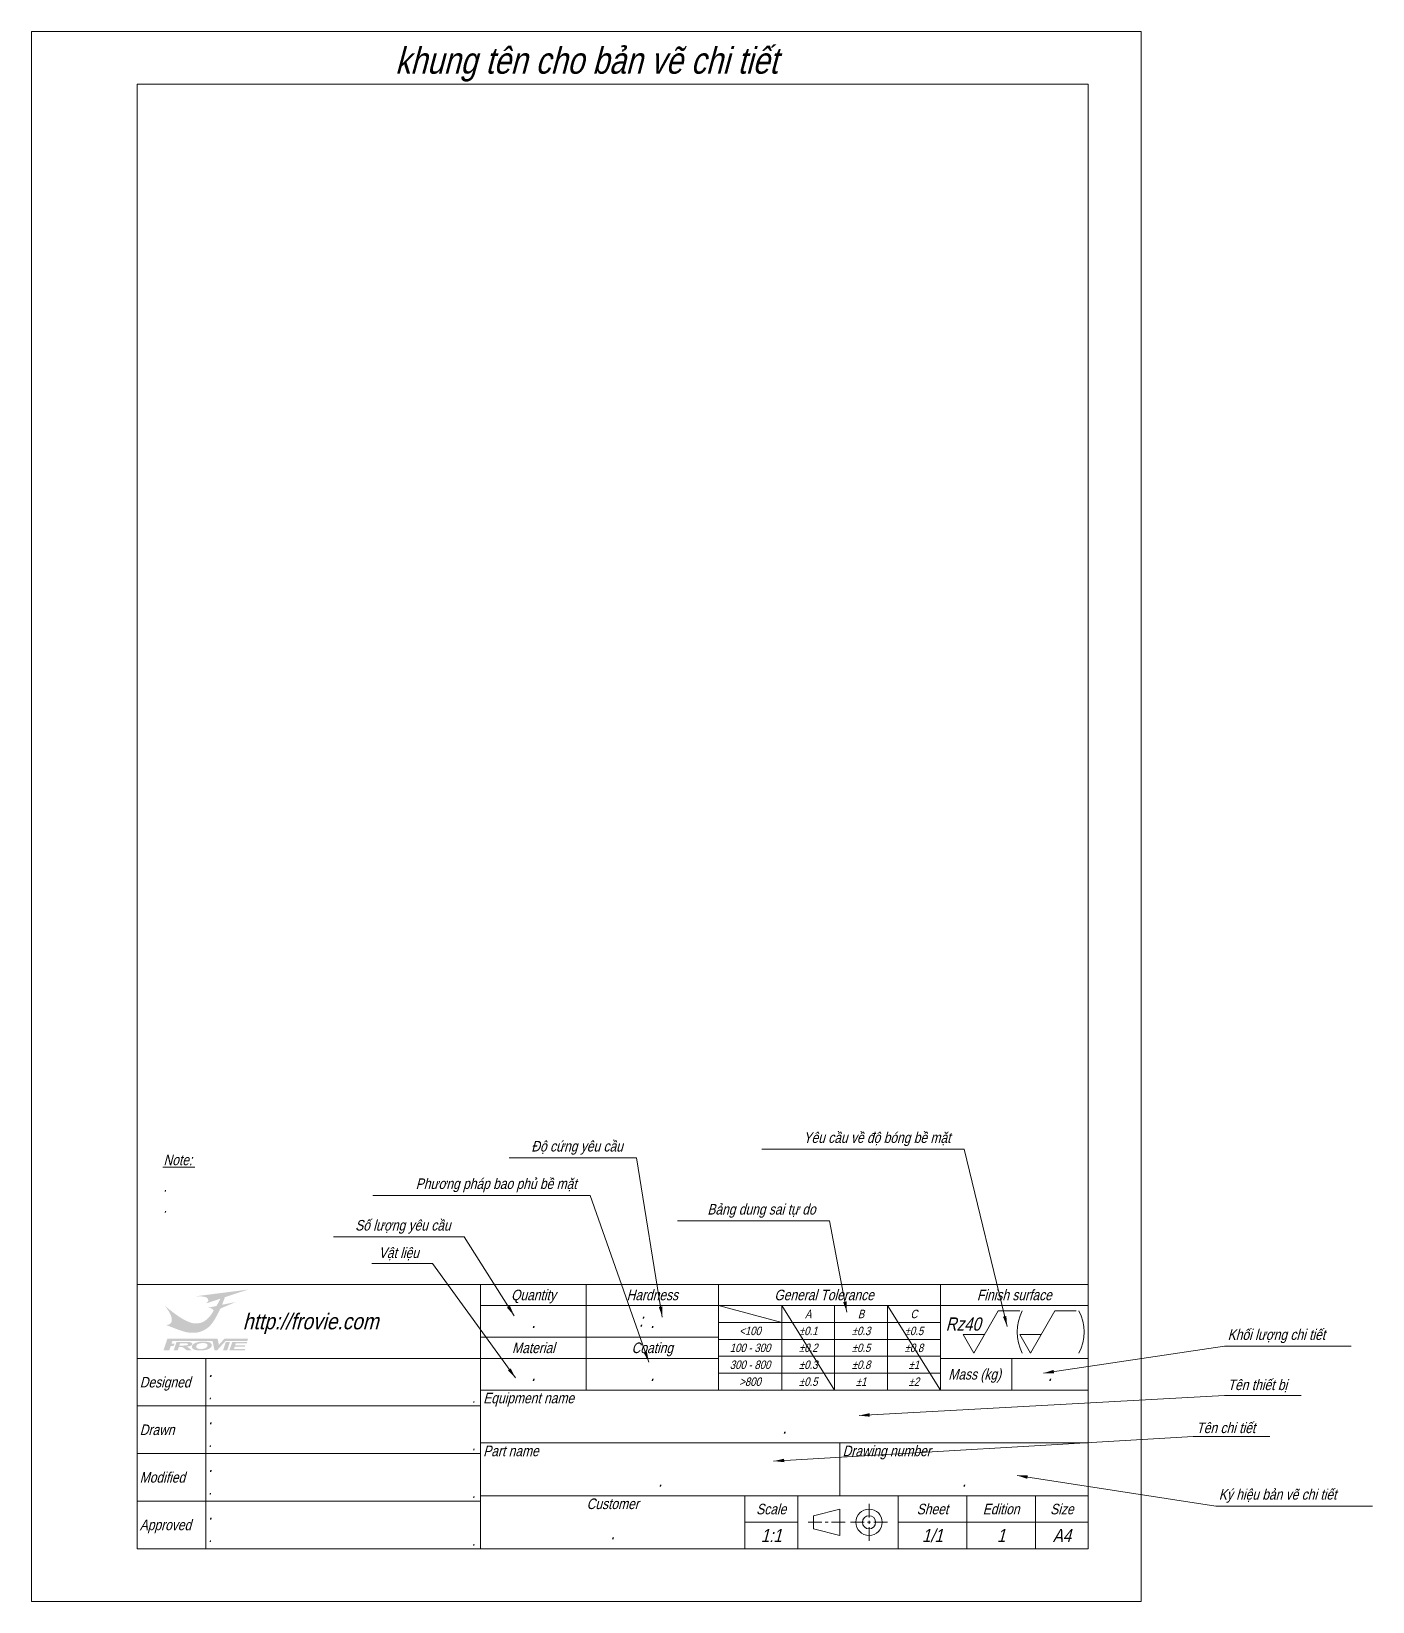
# Model space of a CAD drawing. Header units: millimetres. Extents: x -46 to 1451, y 30 to 2900.
# Drawn here: x 463.8 to 717.6, y 51.2 to 348.2 of the extents above; entities that cross this region are included whole.
import ezdxf
from ezdxf.enums import TextEntityAlignment as Align

# ---------------------------------------------------------------- set-up
doc = ezdxf.new("R2010")
doc.units = ezdxf.units.MM
doc.header["$LTSCALE"] = 0.5
doc.layers.get('0').update_dxf_attribs({"color": 9, "lineweight": 15})
doc.layers.get('Defpoints').update_dxf_attribs({"color": 9, "lineweight": 15})
for name, color, linetype, lineweight in [('Detaildimentions', 5, 'Continuous', 15), ('Namebox', 9, 'Continuous', 20), ('Notes', 4, 'Continuous', 20)]:
    doc.layers.add(name, color=color, linetype=linetype, lineweight=lineweight)
doc.styles.add('Capital', font='vnfonth.shx', dxfattribs={"width": 0.9, "oblique": 15})
doc.styles.add('Longhand', font='vnfont.shx', dxfattribs={"width": 0.85, "oblique": 15})
doc.dimstyles.new('1-1', dxfattribs={"dimtxt": 2, "dimasz": 2, "dimexe": 1.5, "dimexo": 1, "dimgap": 0.6, "dimtad": 1, "dimdec": 3, "dimdsep": 46, "dimtxsty": 'Longhand', "dimcen": 0, "dimclrd": 256, "dimclre": 256, "dimclrt": 10, "dimadec": 3, "dimazin": 2, "dimtm": 1e-09, "dimtfac": 0.6, "dimtdec": 3, "dimtmove": 0, "dimatfit": 3, "dimfxl": 1, "dimlwd": -1, "dimlwe": -1, "dimarcsym": 0})

# ---------------------------------------------------------------- blocks, each defined once
blk = doc.blocks.new('A$C22B54562')
at = {"linetype": 'Continuous', "lineweight": 0, "true_color": 0x0000fe}
h = blk.add_hatch(color=5, dxfattribs=at)
edge = h.paths.add_edge_path()
edge.add_spline(control_points=[(138.5, 108), (139.6, 110.7), (141, 114.5), (142.9, 119.5), (142.9, 119.5), (142.9, 119.5), (145.2, 126), (145.2, 126), (145.2, 126), (145.2, 126), (200, 144), (200, 144), (200, 144), (200, 144), (78.3, 128.4), (78.3, 128.4), (78.3, 128.4), (78.3, 128.4), (84.4, 128.1), (84.4, 128.1), (84.4, 128.1), (89.1, 127.8), (92.8, 127.5), (95.6, 127), (95.6, 127), (101, 126.3), (104.3, 124.2), (105.5, 120.6), (105.5, 120.6), (106.4, 118.1), (105.6, 115.7), (103, 113.3), (103, 113.3), (102.2, 112.6), (101.3, 112), (100.3, 111.3), (100.3, 111.3), (100.3, 111.3), (99, 110.7), (99, 110.7), (99, 110.7), (99, 110.7), (134.8, 122.5), (134.8, 122.5), (134.8, 122.5), (134.8, 122.5), (125.3, 105.2), (125.3, 105.2), (125.3, 105.2), (125.3, 105.2), (105.3, 100.9), (105.3, 100.9), (105.3, 100.9), (109.9, 100.8), (113.5, 99.7), (116.1, 97.5), (116.1, 97.5), (117.5, 96.4), (118.3, 95.4), (118.6, 94.3), (118.6, 94.3), (114.9, 86.9), (109.9, 80.5), (103.9, 75), (103.9, 75), (100.9, 72.2), (98.2, 70.2), (96, 68.9), (96, 68.9), (93.4, 67.2), (90, 65.9), (85.9, 64.9), (85.9, 64.9), (77.5, 62.9), (69.5, 63.5), (61.7, 66.7), (61.7, 66.7), (53.9, 69.9), (46.3, 73.8), (38.8, 78.5), (38.8, 78.5), (38.8, 78.5), (30, 84.6), (30, 84.6), (30, 84.6), (16.3, 94.7), (6.5, 102.6), (0.7, 108.2), (0.7, 108.2), (4.1, 104.7), (7.5, 100.4), (10.8, 95.1), (10.8, 95.1), (13.1, 91.5), (14.8, 88.6), (15.8, 86.4), (15.8, 86.4), (17.3, 83.1), (18.2, 80.7), (18.6, 79.4), (18.6, 79.4), (19.9, 75), (19.9, 71.1), (18.9, 67.6), (18.9, 67.6), (17.8, 64.1), (15.2, 61.9), (11, 60.9), (11, 60.9), (9.7, 60.6), (8.3, 60.5), (6.9, 60.5), (6.9, 60.5), (6.9, 60.5), (5, 60.6), (5, 60.6), (5, 60.6), (5, 60.6), (29.6, 51.1), (29.6, 51.1), (29.6, 51.1), (36.9, 48.3), (43.4, 46.1), (49.2, 44.5), (49.2, 44.5), (53.7, 43.3), (57.7, 42.5), (61.4, 42.2), (61.4, 42.2), (64, 41.9), (67.4, 41.7), (71.4, 41.7), (71.4, 41.7), (77.3, 41.7), (83.6, 42.9), (90.3, 45.5), (90.3, 45.5), (95.5, 47.5), (100.3, 50.2), (104.6, 53.6), (104.6, 53.6), (107.9, 55.9), (111.3, 59.6), (115, 64.5), (115, 64.5), (117.3, 67.6), (119.5, 70.7), (121.5, 74.1), (121.5, 74.1), (123.1, 76.6), (127.4, 84.9), (134.4, 99), (134.4, 99), (134.4, 99), (171.1, 114.7), (171.1, 114.7), (171.1, 114.7), (171.1, 114.7), (138.5, 108), (138.5, 108)], knot_values=[0, 0, 0, 0, 0.025, 0.025, 0.025, 0.025, 0.05, 0.05, 0.05, 0.05, 0.075, 0.075, 0.075, 0.075, 0.1, 0.1, 0.1, 0.1, 0.125, 0.125, 0.125, 0.125, 0.15, 0.15, 0.15, 0.15, 0.175, 0.175, 0.175, 0.175, 0.2, 0.2, 0.2, 0.2, 0.225, 0.225, 0.225, 0.225, 0.25, 0.25, 0.25, 0.25, 0.275, 0.275, 0.275, 0.275, 0.3, 0.3, 0.3, 0.3, 0.325, 0.325, 0.325, 0.325, 0.35, 0.35, 0.35, 0.35, 0.375, 0.375, 0.375, 0.375, 0.4, 0.4, 0.4, 0.4, 0.425, 0.425, 0.425, 0.425, 0.45, 0.45, 0.45, 0.45, 0.475, 0.475, 0.475, 0.475, 0.5, 0.5, 0.5, 0.5, 0.525, 0.525, 0.525, 0.525, 0.55, 0.55, 0.55, 0.55, 0.575, 0.575, 0.575, 0.575, 0.6, 0.6, 0.6, 0.6, 0.625, 0.625, 0.625, 0.625, 0.65, 0.65, 0.65, 0.65, 0.675, 0.675, 0.675, 0.675, 0.7, 0.7, 0.7, 0.7, 0.725, 0.725, 0.725, 0.725, 0.75, 0.75, 0.75, 0.75, 0.775, 0.775, 0.775, 0.775, 0.8, 0.8, 0.8, 0.8, 0.825, 0.825, 0.825, 0.825, 0.85, 0.85, 0.85, 0.85, 0.875, 0.875, 0.875, 0.875, 0.9, 0.9, 0.9, 0.9, 0.925, 0.925, 0.925, 0.925, 0.95, 0.95, 0.95, 0.95, 0.975, 0.975, 0.975, 0.975, 1, 1, 1, 1], degree=3, periodic=0)
at = {"linetype": 'Continuous', "lineweight": 0, "true_color": 0xfe0000}
h = blk.add_hatch(color=1, dxfattribs=at)
edge = h.paths.add_edge_path()
edge.add_spline(control_points=[(138.7, 115.8), (138.7, 115.8), (143.5, 128), (143.5, 128), (143.5, 128), (143.5, 128), (173, 137.7), (173, 137.7), (173, 137.7), (173, 137.7), (99.9, 128.4), (99.9, 128.4), (99.9, 128.4), (104.6, 126.7), (107.3, 124.2), (108.1, 120.9), (108.1, 120.9), (108.5, 119.2), (108.3, 117.5), (107.7, 116), (107.7, 116), (128.5, 122.9), (139, 126.4), (139, 126.5), (139, 126.5), (134.8, 117.7), (129.7, 108.1), (123.8, 97.8), (123.8, 97.8), (117.8, 87.5), (113.3, 80.5), (110.2, 76.9), (110.2, 76.9), (106.3, 72.1), (101.4, 68.3), (95.7, 65.4), (95.7, 65.4), (88, 61.4), (79.9, 59.8), (71.3, 60.5), (71.3, 60.5), (63.3, 61.2), (52, 66), (37.5, 74.8), (37.5, 74.8), (33.1, 77.6), (28.5, 80.5), (23.8, 83.8), (23.8, 83.8), (23.8, 83.8), (18.3, 87.8), (18.3, 87.8), (18.3, 87.8), (18.3, 87.8), (20.8, 81.8), (20.8, 81.8), (20.8, 81.8), (22.4, 77.3), (23.2, 73.6), (23.1, 70.6), (23.1, 70.6), (23, 68.1), (22.1, 65.4), (20.2, 62.8), (20.2, 62.8), (19.3, 61.5), (18.4, 60.5), (17.5, 59.8), (17.5, 59.8), (17.5, 59.8), (19.9, 58.7), (19.9, 58.7), (19.9, 58.7), (22.7, 57.5), (27.1, 55.7), (33, 53.5), (33, 53.5), (38, 51.6), (41.5, 50.3), (43.2, 49.7), (43.2, 49.7), (46.6, 48.4), (49.8, 47.5), (52.9, 46.8), (52.9, 46.8), (60, 45.1), (66.6, 44.4), (72.7, 44.6), (72.7, 44.6), (85.6, 45.2), (96.8, 50.1), (106.3, 59.3), (106.3, 59.3), (112.8, 65.7), (119.4, 75.3), (126.1, 88.4), (126.1, 88.4), (130.5, 96.9), (134.7, 106), (138.7, 115.8)], knot_values=[0, 0, 0, 0, 0.04, 0.04, 0.04, 0.04, 0.08, 0.08, 0.08, 0.08, 0.12, 0.12, 0.12, 0.12, 0.16, 0.16, 0.16, 0.16, 0.2, 0.2, 0.2, 0.2, 0.24, 0.24, 0.24, 0.24, 0.28, 0.28, 0.28, 0.28, 0.32, 0.32, 0.32, 0.32, 0.36, 0.36, 0.36, 0.36, 0.4, 0.4, 0.4, 0.4, 0.44, 0.44, 0.44, 0.44, 0.48, 0.48, 0.48, 0.48, 0.52, 0.52, 0.52, 0.52, 0.56, 0.56, 0.56, 0.56, 0.6, 0.6, 0.6, 0.6, 0.64, 0.64, 0.64, 0.64, 0.68, 0.68, 0.68, 0.68, 0.72, 0.72, 0.72, 0.72, 0.76, 0.76, 0.76, 0.76, 0.8, 0.8, 0.8, 0.8, 0.84, 0.84, 0.84, 0.84, 0.88, 0.88, 0.88, 0.88, 0.92, 0.92, 0.92, 0.92, 0.96, 0.96, 0.96, 0.96, 1, 1, 1, 1], degree=3, periodic=0)
edge = h.paths.add_edge_path(flags=17)
edge.add_spline(control_points=[(120, 96.3), (120, 96.3), (123.8, 102.9), (123.8, 102.9), (123.8, 102.9), (123.8, 102.9), (113.9, 100.9), (113.9, 100.9), (113.9, 100.9), (116.2, 100.3), (117.9, 99.4), (119, 98.1), (119, 98.1), (119.5, 97.5), (119.9, 96.9), (120, 96.3)], knot_values=[0, 0, 0, 0, 0.25, 0.25, 0.25, 0.25, 0.5, 0.5, 0.5, 0.5, 0.75, 0.75, 0.75, 0.75, 1, 1, 1, 1], degree=3, periodic=0)
edge = h.paths.add_edge_path(flags=17)
edge.add_spline(control_points=[(137.4, 105.8), (137.4, 105.8), (152.1, 108.9), (152.1, 108.9), (152.1, 108.9), (152.1, 108.9), (135.7, 101.9), (135.7, 101.9), (135.7, 101.9), (135.7, 101.9), (137.4, 105.8), (137.4, 105.8)], knot_values=[0, 0, 0, 0, 0.333333, 0.333333, 0.333333, 0.333333, 0.666667, 0.666667, 0.666667, 0.666667, 1, 1, 1, 1], degree=3, periodic=0)
at = {"linetype": 'Continuous', "lineweight": 0, "true_color": 0x0000fe}
h = blk.add_hatch(color=5, dxfattribs=at)
edge = h.paths.add_edge_path()
edge.add_spline(control_points=[(198.1, 22.5), (198.1, 22.5), (199.9, 27.8), (199.9, 27.8), (199.9, 27.8), (199.9, 27.8), (144.1, 27.8), (144.1, 27.8), (144.1, 27.8), (144.1, 27.8), (131, 13.4), (131, 13.4), (131, 13.4), (131, 13.4), (127.9, 27.8), (127.9, 27.8), (127.9, 27.8), (127.9, 27.8), (9.2, 27.8), (9.2, 27.8), (9.2, 27.8), (9.2, 27.8), (0, 0), (0, 0), (0, 0), (0, 0), (13.5, 0), (13.5, 0), (13.5, 0), (13.5, 0), (16.9, 10.3), (16.9, 10.3), (16.9, 10.3), (16.9, 10.3), (23.9, 10.3), (23.9, 10.3), (23.9, 10.3), (23.9, 10.3), (25.9, 16), (25.9, 16), (25.9, 16), (25.9, 16), (18.9, 16), (18.9, 16), (18.9, 16), (18.9, 16), (21, 22.4), (21, 22.4), (21, 22.4), (21, 22.4), (116.1, 22.3), (116.1, 22.3), (116.1, 22.3), (116.1, 22.3), (120.8, 0), (120.8, 0), (120.8, 0), (120.8, 0), (126.5, 0), (126.5, 0), (126.5, 0), (126.5, 0), (146.8, 22.4), (146.8, 22.4), (146.8, 22.4), (146.8, 22.4), (198.1, 22.5), (198.1, 22.5)], knot_values=[0, 0, 0, 0, 0.058824, 0.058824, 0.058824, 0.058824, 0.117647, 0.117647, 0.117647, 0.117647, 0.176471, 0.176471, 0.176471, 0.176471, 0.235294, 0.235294, 0.235294, 0.235294, 0.294118, 0.294118, 0.294118, 0.294118, 0.352941, 0.352941, 0.352941, 0.352941, 0.411765, 0.411765, 0.411765, 0.411765, 0.470588, 0.470588, 0.470588, 0.470588, 0.529412, 0.529412, 0.529412, 0.529412, 0.588235, 0.588235, 0.588235, 0.588235, 0.647059, 0.647059, 0.647059, 0.647059, 0.705882, 0.705882, 0.705882, 0.705882, 0.764706, 0.764706, 0.764706, 0.764706, 0.823529, 0.823529, 0.823529, 0.823529, 0.882353, 0.882353, 0.882353, 0.882353, 0.941176, 0.941176, 0.941176, 0.941176, 1, 1, 1, 1], degree=3, periodic=0)
at = {"linetype": 'Continuous', "lineweight": 0, "true_color": 0xfe0000}
h = blk.add_hatch(color=1, dxfattribs=at)
edge = h.paths.add_edge_path()
edge.add_spline(control_points=[(23.9, 0), (23.9, 0), (30.8, 20.3), (30.8, 20.3), (30.8, 20.3), (30.8, 20.3), (51.1, 20.3), (51.1, 20.3), (51.1, 20.3), (56.2, 20.3), (59.9, 20.2), (62, 19.8), (62, 19.8), (64.2, 19.4), (65.9, 18.8), (67, 17.9), (67, 17.9), (68, 16.9), (68.4, 15.8), (68, 14.6), (68, 14.6), (67.5, 13.1), (66, 11.9), (63.5, 10.9), (63.5, 10.9), (61.1, 9.9), (57.7, 9.2), (53.4, 9), (53.4, 9), (55.3, 8.5), (56.9, 7.9), (58, 7.3), (58, 7.3), (59.2, 6.7), (60.6, 5.6), (62.4, 4), (62.4, 4), (62.4, 4), (66.9, 0), (66.9, 0), (66.9, 0), (66.9, 0), (55.4, 0), (55.4, 0), (55.4, 0), (55.4, 0), (49.9, 4.4), (49.9, 4.4), (49.9, 4.4), (47.9, 6), (46.6, 7), (45.8, 7.4), (45.8, 7.4), (45, 7.8), (44.1, 8.1), (43.2, 8.3), (43.2, 8.3), (42.2, 8.4), (40.6, 8.5), (38.4, 8.5), (38.4, 8.5), (38.4, 8.5), (36.4, 8.5), (36.4, 8.5), (36.4, 8.5), (36.4, 8.5), (33.6, 0), (33.6, 0), (33.6, 0), (33.6, 0), (23.9, 0), (23.9, 0)], knot_values=[0, 0, 0, 0, 0.055556, 0.055556, 0.055556, 0.055556, 0.111111, 0.111111, 0.111111, 0.111111, 0.166667, 0.166667, 0.166667, 0.166667, 0.222222, 0.222222, 0.222222, 0.222222, 0.277778, 0.277778, 0.277778, 0.277778, 0.333333, 0.333333, 0.333333, 0.333333, 0.388889, 0.388889, 0.388889, 0.388889, 0.444444, 0.444444, 0.444444, 0.444444, 0.5, 0.5, 0.5, 0.5, 0.555556, 0.555556, 0.555556, 0.555556, 0.611111, 0.611111, 0.611111, 0.611111, 0.666667, 0.666667, 0.666667, 0.666667, 0.722222, 0.722222, 0.722222, 0.722222, 0.777778, 0.777778, 0.777778, 0.777778, 0.833333, 0.833333, 0.833333, 0.833333, 0.888889, 0.888889, 0.888889, 0.888889, 0.944444, 0.944444, 0.944444, 0.944444, 1, 1, 1, 1], degree=3, periodic=0)
edge = h.paths.add_edge_path(flags=16)
edge.add_spline(control_points=[(37.5, 11.7), (37.5, 11.7), (44.7, 11.7), (44.7, 11.7), (44.7, 11.7), (49.3, 11.7), (52.2, 11.8), (53.4, 12), (53.4, 12), (54.6, 12.2), (55.6, 12.4), (56.4, 12.9), (56.4, 12.9), (57.2, 13.3), (57.7, 13.8), (57.9, 14.4), (57.9, 14.4), (58.2, 15.1), (57.9, 15.6), (57.2, 16), (57.2, 16), (56.5, 16.5), (55.4, 16.7), (53.8, 16.8), (53.8, 16.8), (53.1, 16.9), (50.7, 16.9), (46.8, 16.9), (46.8, 16.9), (46.8, 16.9), (39.3, 16.9), (39.3, 16.9), (39.3, 16.9), (39.3, 16.9), (37.5, 11.7), (37.5, 11.7)], knot_values=[0, 0, 0, 0, 0.111111, 0.111111, 0.111111, 0.111111, 0.222222, 0.222222, 0.222222, 0.222222, 0.333333, 0.333333, 0.333333, 0.333333, 0.444444, 0.444444, 0.444444, 0.444444, 0.555556, 0.555556, 0.555556, 0.555556, 0.666667, 0.666667, 0.666667, 0.666667, 0.777778, 0.777778, 0.777778, 0.777778, 0.888889, 0.888889, 0.888889, 0.888889, 1, 1, 1, 1], degree=3, periodic=0)
edge = h.paths.add_edge_path()
edge.add_spline(control_points=[(67.5, 10.4), (68.2, 12.5), (69.5, 14.2), (71.4, 15.6), (71.4, 15.6), (72.9, 16.7), (74.7, 17.6), (76.8, 18.4), (76.8, 18.4), (79, 19.2), (81.2, 19.8), (83.6, 20.2), (83.6, 20.2), (86.8, 20.8), (90.3, 21), (94.2, 21), (94.2, 21), (101.3, 21), (106.6, 20.1), (110.2, 18.3), (110.2, 18.3), (113.8, 16.4), (115, 13.8), (113.9, 10.5), (113.9, 10.5), (112.8, 7.2), (109.9, 4.6), (105, 2.8), (105, 2.8), (100.2, 0.9), (94.3, 0), (87.3, 0), (87.3, 0), (80.2, 0), (74.8, 0.9), (71.2, 2.8), (71.2, 2.8), (67.6, 4.6), (66.4, 7.2), (67.5, 10.4)], knot_values=[0, 0, 0, 0, 0.1, 0.1, 0.1, 0.1, 0.2, 0.2, 0.2, 0.2, 0.3, 0.3, 0.3, 0.3, 0.4, 0.4, 0.4, 0.4, 0.5, 0.5, 0.5, 0.5, 0.6, 0.6, 0.6, 0.6, 0.7, 0.7, 0.7, 0.7, 0.8, 0.8, 0.8, 0.8, 0.9, 0.9, 0.9, 0.9, 1, 1, 1, 1], degree=3, periodic=0)
edge = h.paths.add_edge_path(flags=16)
edge.add_spline(control_points=[(77.5, 10.5), (76.7, 8.2), (77.4, 6.5), (79.5, 5.3), (79.5, 5.3), (81.6, 4.1), (84.6, 3.5), (88.4, 3.5), (88.4, 3.5), (92.3, 3.5), (95.6, 4.1), (98.5, 5.3), (98.5, 5.3), (101.3, 6.5), (103.2, 8.2), (104, 10.6), (104, 10.6), (104.8, 12.9), (104.1, 14.7), (102.1, 15.8), (102.1, 15.8), (100.1, 17), (97.1, 17.5), (93.1, 17.5), (93.1, 17.5), (89.1, 17.5), (85.7, 16.9), (82.9, 15.8), (82.9, 15.8), (80.1, 14.6), (78.3, 12.9), (77.5, 10.5)], knot_values=[0, 0, 0, 0, 0.125, 0.125, 0.125, 0.125, 0.25, 0.25, 0.25, 0.25, 0.375, 0.375, 0.375, 0.375, 0.5, 0.5, 0.5, 0.5, 0.625, 0.625, 0.625, 0.625, 0.75, 0.75, 0.75, 0.75, 0.875, 0.875, 0.875, 0.875, 1, 1, 1, 1], degree=3, periodic=0)
edge = h.paths.add_edge_path()
edge.add_spline(control_points=[(140.7, 0), (140.7, 0), (147.6, 20.4), (147.6, 20.4), (147.6, 20.4), (147.6, 20.4), (157.2, 20.4), (157.2, 20.4), (157.2, 20.4), (157.2, 20.4), (150.4, 0), (150.4, 0), (150.4, 0), (150.4, 0), (140.7, 0), (140.7, 0)], knot_values=[0, 0, 0, 0, 0.25, 0.25, 0.25, 0.25, 0.5, 0.5, 0.5, 0.5, 0.75, 0.75, 0.75, 0.75, 1, 1, 1, 1], degree=3, periodic=0)
edge = h.paths.add_edge_path()
edge.add_spline(control_points=[(155.8, 0), (155.8, 0), (162.7, 20.3), (162.7, 20.3), (162.7, 20.3), (162.7, 20.3), (198.1, 20.3), (198.1, 20.3), (198.1, 20.3), (198.1, 20.3), (197, 16.9), (197, 16.9), (197, 16.9), (197, 16.9), (171.2, 16.9), (171.2, 16.9), (171.2, 16.9), (171.2, 16.9), (169.7, 12.4), (169.7, 12.4), (169.7, 12.4), (169.7, 12.4), (193.7, 12.4), (193.7, 12.4), (193.7, 12.4), (193.7, 12.4), (192.5, 9), (192.5, 9), (192.5, 9), (192.5, 9), (168.5, 9), (168.5, 9), (168.5, 9), (168.5, 9), (166.6, 3.4), (166.6, 3.4), (166.6, 3.4), (166.6, 3.4), (193.4, 3.4), (193.4, 3.4), (193.4, 3.4), (193.4, 3.4), (192.2, 0), (192.2, 0), (192.2, 0), (192.2, 0), (155.8, 0), (155.8, 0)], knot_values=[0, 0, 0, 0, 0.083333, 0.083333, 0.083333, 0.083333, 0.166667, 0.166667, 0.166667, 0.166667, 0.25, 0.25, 0.25, 0.25, 0.333333, 0.333333, 0.333333, 0.333333, 0.416667, 0.416667, 0.416667, 0.416667, 0.5, 0.5, 0.5, 0.5, 0.583333, 0.583333, 0.583333, 0.583333, 0.666667, 0.666667, 0.666667, 0.666667, 0.75, 0.75, 0.75, 0.75, 0.833333, 0.833333, 0.833333, 0.833333, 0.916667, 0.916667, 0.916667, 0.916667, 1, 1, 1, 1], degree=3, periodic=0)

msp = doc.modelspace()

# ---------------------------------------------------------------- linework, layer by layer
at = {"color": 7, "ltscale": 5}
msp.add_lwpolyline([(483.7815, 61.2231), (663.7815, 61.2231), (663.7815, 338.2231), (483.7815, 338.2231)], close=True, dxfattribs=at)
at = {"layer": 'Defpoints', "ltscale": 0.5}
msp.add_lwpolyline([(673.7815, 51.2231), (673.7815, 348.2231), (463.7815, 348.2231), (463.7815, 51.2231)], close=True, dxfattribs=at)
at = {"layer": 'Namebox', "color": 7}
for p, q in [((548.7815, 61.2231), (548.7815, 111.2231)), ((568.7815, 91.2231), (568.7815, 111.2231)), ((593.7815, 91.2231), (593.7815, 111.2231)), ((635.7815, 91.2231), (635.7815, 111.2231)), ((548.7815, 101.2231), (593.7815, 101.2231)), ((483.7815, 97.2231), (548.7815, 97.2231)), ((635.7815, 97.2231), (663.7815, 97.2231)), ((663.7815, 91.2231), (548.7815, 91.2231)), ((663.7815, 71.2231), (548.7815, 71.2231)), ((598.7815, 71.2231), (598.7815, 61.2231)), ((608.7815, 71.2231), (608.7815, 61.2231)), ((627.7815, 71.2231), (627.7815, 61.2231)), ((640.7815, 71.2231), (640.7815, 61.2231)), ((653.7815, 71.2231), (653.7815, 61.2231))]:
    msp.add_line(p, q, dxfattribs=at)
at = {"layer": 'Namebox', "color": 5}
for p, q in [((548.7815, 107.2231), (663.7815, 107.2231)), ((593.7815, 107.2231), (605.7815, 104.0231)), ((605.7815, 91.2231), (605.7815, 107.2231)), ((605.7815, 107.2231), (615.7815, 91.2231)), ((615.7815, 91.2231), (615.7815, 107.2231)), ((625.7815, 91.2231), (625.7815, 107.2231)), ((625.7815, 107.2231), (635.7815, 91.2231)), ((593.7815, 104.0231), (635.7815, 104.0231)), ((593.7815, 100.8231), (635.7815, 100.8231)), ((496.7815, 97.2231), (496.7815, 61.2231)), ((548.7815, 97.2231), (593.7815, 97.2231)), ((593.7815, 97.6231), (635.7815, 97.6231)), ((649.2815, 91.2231), (649.2815, 97.2231)), ((593.7815, 94.4231), (635.7815, 94.4231)), ((483.7815, 88.2231), (548.7815, 88.2231)), ((663.7815, 81.2231), (548.7815, 81.2231)), ((616.7815, 71.2231), (616.7815, 81.2231)), ((483.7815, 79.2231), (548.7815, 79.2231)), ((483.7815, 70.2231), (548.7815, 70.2231)), ((598.7815, 66.2231), (608.7815, 66.2231)), ((627.7815, 66.2231), (663.7815, 66.2231))]:
    msp.add_line(p, q, dxfattribs=at)
at = {"layer": 'Namebox'}
for p, q in [((611.7815, 67.4731), (616.7815, 68.7231)), ((616.7815, 63.7231), (616.7815, 68.7231)), ((611.7815, 64.9731), (611.7815, 67.4731)), ((611.7815, 64.9731), (616.7815, 63.7231))]:
    msp.add_line(p, q, dxfattribs=at)
at = {"layer": 'Namebox', "color": 1}
for p, q in [((622.2815, 67.1231), (622.2815, 69.7231)), ((610.7815, 66.2231), (613.3815, 66.2231)), ((613.9815, 66.2231), (614.5815, 66.2231)), ((615.1815, 66.2231), (617.7815, 66.2231)), ((618.7815, 66.2231), (621.3815, 66.2231)), ((621.9815, 66.2231), (622.5815, 66.2231)), ((622.2815, 65.9231), (622.2815, 66.5231)), ((623.1815, 66.2231), (625.7815, 66.2231)), ((622.2815, 62.7231), (622.2815, 65.3231))]:
    msp.add_line(p, q, dxfattribs=at)
at = {"layer": 'Namebox', "color": 7, "ltscale": 0.5}
msp.add_lwpolyline([(483.7815, 111.2231), (663.7815, 111.2231), (663.7815, 61.2231), (483.7815, 61.2231)], close=True, dxfattribs=at)
at = {"layer": 'Namebox', "color": 10, "ltscale": 10}
for points in [[(650.7901, 106.2231), (646.7486, 106.2231), (642.1298, 98.2231), (640.1091, 101.7231), (644.1505, 101.7231)], [(661.4858, 106.2231), (657.4443, 106.2231), (652.8255, 98.2231), (650.8048, 101.7231), (654.8462, 101.7231)]]:
    msp.add_lwpolyline(points, dxfattribs=at)
at = {"layer": 'Namebox'}
for radius in [2.5, 1.25]:
    msp.add_circle((622.2815, 66.2231), radius, dxfattribs=at)
at = {"layer": 'Namebox', "color": 10, "ltscale": 10}
for centre, start, end in [((658.7901, 102.2231), 151.927513, 208.072487), ((654.4858, 102.2231), 331.927513, 28.072487)]:
    msp.add_arc(centre, 8.5, start, end, dxfattribs=at)

# ---------------------------------------------------------------- block references
at = {"layer": 'Namebox', "linetype": 'Continuous', "lineweight": 0, "xscale": 0.07999999999998408, "yscale": 0.07999999999998408, "zscale": 0.07999999999998408}
msp.add_blockref('A$C22B54562', (488.7815, 98.7231), dxfattribs=at)

# ---------------------------------------------------------------- texts
at = {"layer": 'Detaildimentions', "color": 10, "ltscale": 0.5, "char_height": 2, "style": 'Longhand'}
for s, insert, attachment_point in [('Yªu cÇu vÒ ®é bãng bÒ mÆt', (637.6851, 137.3813), 9), ('§é cøng yªu cÇu', (575.6991, 135.7542), 9), ('Ph\xad¬ng ph¸p bao phñ bÒ mÆt', (566.9426, 128.6628), 9), ('B¶ng dung sai tù do', (612.1783, 123.8222), 9), ('Sè l\xadîng yªu cÇu', (543.104, 120.8058), 9), ('VËt liÖu', (537.1061, 115.7676), 9), ('Khèi l\xadîng chi tiÕt', (690.1543, 100.1192), 7), ('Tªn thiÕt bÞ', (690.1574, 90.7853), 7), ('Tªn chi tiÕt', (684.2292, 83.0665), 7), ('Ký hiÖu b¶n vÏ chi tiÕt', (688.4796, 69.901), 7)]:
    msp.add_mtext(s, dxfattribs=dict(at, insert=insert, attachment_point=attachment_point))
at = {"layer": 'Namebox', "color": 4, "style": 'Longhand', "oblique": 15, "width": 0.85}
for s, p in [('Quantity', (558.7815, 109.2231)), ('Hardness', (581.2815, 109.2231)), ('General Tolerance', (613.7815, 109.2231)), ('Finish surface', (649.7815, 109.2231)), ('Material', (558.7815, 99.2231)), ('Coating', (581.2815, 99.2231)), ('Mass (kg)', (642.2815, 94.2231)), ('Scale', (603.7815, 68.7231)), ('Sheet', (634.2815, 68.7231)), ('Edition', (647.2815, 68.7231)), ('Size', (658.7815, 68.7231))]:
    msp.add_text(s, height=2, dxfattribs=at).set_placement(p, align=Align.MIDDLE_CENTER)
at = {"layer": 'Namebox', "color": 4, "style": 'Longhand', "oblique": 15}
for s, height, width, p in [('http://frovie.com', 3, 0.9, (503.7815, 104.2231)), ('Designed', 2, 0.85, (484.2815, 92.7231)), ('.', 2, 0.85, (497.2815, 90.4731)), ('Drawn', 2, 0.85, (484.2815, 83.7231)), ('.', 2, 0.85, (497.2815, 81.4731)), ('Modified', 2, 0.85, (484.2815, 74.7231)), ('.', 2, 0.85, (497.2815, 72.4731)), ('Approved', 2, 0.85, (484.2815, 65.7231)), ('.', 2, 0.85, (497.2815, 63.4731))]:
    msp.add_text(s, height=height, dxfattribs=dict(at, width=width)).set_placement(p, align=Align.MIDDLE_LEFT)
at = {"layer": 'Namebox', "color": 10, "style": 'Longhand', "oblique": 15, "width": 0.85}
for s, height, p in [(':     ', 2.5, (581.129, 104.4585)), ('A', 1.6, (610.7815, 105.6231)), ('B', 1.6, (620.7815, 105.6231)), ('C', 1.6, (630.7815, 105.6231)), ('.', 2.5, (558.7815, 104.2231)), ('.', 2.5, (581.2815, 104.2231)), ('<100', 1.6, (599.7815, 102.4231)), ('±0.1', 1.6, (610.7815, 102.4231)), ('±0.3', 1.6, (620.7815, 102.4231)), ('±0.5', 1.6, (630.7815, 102.4231)), ('100 - 300', 1.6, (599.7815, 99.2231)), ('±0.2', 1.6, (610.7815, 99.2231)), ('±0.5', 1.6, (620.7815, 99.2231)), ('±0.8', 1.6, (630.7815, 99.2231)), ('300 - 800', 1.6, (599.7815, 96.0231)), ('±0.3', 1.6, (610.7815, 96.0231)), ('±0.8', 1.6, (620.7815, 96.0231)), ('±1', 1.6, (630.7815, 96.0231)), ('.', 2.5, (558.7815, 94.2231)), ('.', 2.5, (581.2815, 94.2231)), ('>800', 1.6, (599.7815, 92.8231)), ('±0.5', 1.6, (610.7815, 92.8231)), ('±1', 1.6, (620.7815, 92.8231)), ('±2', 1.6, (630.7815, 92.8231)), ('.', 2.5, (656.5315, 94.2231)), ('1:1', 2.5, (603.7815, 63.7231)), ('1/1', 2.5, (634.2815, 63.7231)), ('1', 2.5, (647.2815, 63.7231)), ('A4', 2.5, (658.7815, 63.7231))]:
    msp.add_text(s, height=height, dxfattribs=at).set_placement(p, align=Align.MIDDLE_CENTER)
at = {"layer": 'Namebox', "color": 10, "oblique": 15, "width": 0.85}
for s, style, p in [('Rz40', 'Longhand', (640.1091, 101.7231)), ('.', 'Capital', (606.2815, 82.2231)), ('.', 'Capital', (582.7815, 72.2231)), ('.', 'Capital', (640.2815, 72.2231))]:
    msp.add_text(s, height=2.5, dxfattribs=dict(at, style=style)).set_placement(p, align=Align.BOTTOM_CENTER)
at = {"layer": 'Namebox', "color": 10, "style": 'Longhand', "oblique": 15, "width": 0.85}
for p in [(497.2815, 94.9731), (497.2815, 85.9731), (497.2815, 76.9731), (497.2815, 67.9731)]:
    msp.add_text('.', height=2.5, dxfattribs=at).set_placement(p, align=Align.MIDDLE_LEFT)
at = {"layer": 'Namebox', "color": 4, "style": 'Longhand', "oblique": 15, "width": 0.85}
for p in [(547.7815, 88.2231), (547.7815, 79.2231), (547.7815, 70.2231), (547.7815, 61.2231)]:
    msp.add_text('.', height=2, dxfattribs=at).set_placement(p, align=Align.BOTTOM_RIGHT)
for s, p in [('Equipment name', (549.2815, 90.7231)), ('Part name', (549.2815, 80.7231)), ('Drawing number', (617.2815, 80.7231))]:
    msp.add_text(s, height=2, dxfattribs=at).set_placement(p, align=Align.TOP_LEFT)
msp.add_text('Customer', height=2, dxfattribs=at).set_placement((573.7815, 70.7231), align=Align.TOP_CENTER)
at = {"layer": 'Namebox', "color": 6, "style": 'Capital', "oblique": 15, "width": 0.85}
msp.add_text('.', height=2.5, dxfattribs=at).set_placement((573.7815, 62.2231), align=Align.BOTTOM_CENTER)
at = {"layer": 'Notes', "color": 4, "style": 'Capital', "oblique": 15, "width": 0.85}
msp.add_text('khung tªn cho b¶n vÏ chi tiÕt', height=5, dxfattribs=at).set_placement((568.7815, 345.2231), align=Align.TOP_CENTER)
at = {"layer": 'Notes', "color": 4, "oblique": 15, "width": 0.85}
for s, style, p in [('%%uNote: ', 'Capital', (488.7815, 134.7671)), ('.', 'Longhand', (488.7815, 129.7671)), ('.', 'Longhand', (488.7815, 125.7671))]:
    msp.add_text(s, height=2, dxfattribs=dict(at, style=style)).set_placement(p, align=Align.MIDDLE_LEFT)

# ---------------------------------------------------------------- leaders
at = {"layer": 'Detaildimentions', "ltscale": 0.5, "annotation_type": 0, "has_hookline": 1}
for points, hookline_direction, text_width in [([(648.419, 103.2379), (640.2851, 136.7813), (638.2851, 136.7813)], 1, 35.6833), ([(583.1583, 105.0362), (578.2991, 135.1542), (576.2991, 135.1542)], 1, 21.5034), ([(580.6082, 96.5378), (569.5426, 128.0628), (567.5426, 128.0628)], 1, 38.5668), ([(618.0834, 105.9797), (614.7783, 123.2222), (612.7783, 123.2222)], 1, 26.1089), ([(555.1294, 105.3047), (545.704, 120.2058), (543.704, 120.2058)], 1, 22.1379), ([(555.3946, 93.5218), (539.7061, 115.1676), (537.7061, 115.1676)], 1, 8.888), ([(655.2674, 94.425), (689.5543, 99.5192)], 0, 23.3477), ([(620.3953, 86.4156), (689.5574, 90.1853)], 0, 13.8816), ([(604.2276, 77.7993), (683.6292, 82.4665)], 0, 13.9071), ([(650.2935, 75.0906), (687.8796, 69.301)], 0, 29.0954)]:
    msp.add_leader(points, dimstyle='1-1', override={"dimgap": 0.6, "dimtad": 1}, dxfattribs=dict(at, hookline_direction=hookline_direction, text_width=text_width))

doc.saveas('drawing.dxf')
